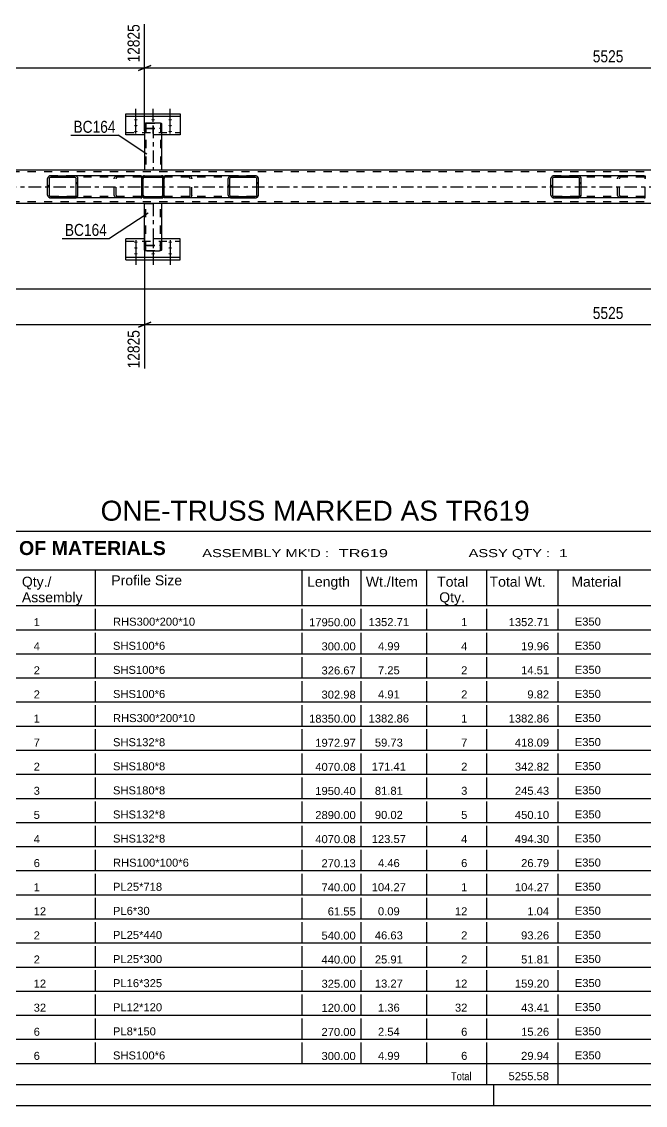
# Model space of a CAD drawing. Header units: millimetres. Extents: x -91 to 750, y -441 to 153.
# Drawn here: x 427.7 to 576.4, y -440.6 to -182 of the extents above; entities that cross this region are included whole.
import ezdxf

# ---------------------------------------------------------------- set-up
doc = ezdxf.new("R2010")
doc.units = ezdxf.units.MM
doc.linetypes.add('DXK_LINE_DOT2', pattern=[3.9198, 1.9599, -1.9599])
doc.linetypes.add('DXK_LINE_DOT3', pattern=[5.9187, 2.979, -0.9799, 0.9799, -0.9799])
doc.styles.add('Arial', font='ARIAL.TTF', dxfattribs={"height": 0.2})
doc.styles.add('Arial Bold', font='ARIALBD.TTF', dxfattribs={"height": 0.2})
doc.styles.add('Arial Narrow', font='ARIALN.TTF', dxfattribs={"height": 0.2})

# ---------------------------------------------------------------- blocks, each defined once
blk = doc.blocks.new('Unknown-761553909-1135')
at = {"color": 5, "linetype": 'Continuous'}
for p, q in [((-85.77, -435.61), (745.23, -435.61)), ((540.23, -440.61), (540.23, -435.61)), ((-90.77, -440.61), (750.23, -440.61))]:
    blk.add_line(p, q, dxfattribs=at)
blk = doc.blocks.new('Unknown-761553909-12420')
at = {"color": 7, "linetype": 'Continuous'}
for p, q in [((413.23, -303.61), (585.23, -303.61)), ((413.23, -312.86), (585.23, -312.86)), ((445.23, -312.86), (445.23, -321.36)), ((494.51, -312.86), (494.51, -321.36)), ((508.51, -312.86), (508.51, -321.36)), ((524.23, -312.86), (524.23, -321.36)), ((538.51, -312.86), (538.51, -321.36)), ((555.51, -312.86), (555.51, -321.36)), ((413.23, -321.36), (585.23, -321.36)), ((445.23, -322.13), (445.23, -327.11)), ((494.51, -322.13), (494.51, -327.11)), ((508.51, -322.13), (508.51, -327.11)), ((524.23, -322.13), (524.23, -327.11)), ((538.51, -322.13), (538.51, -327.11)), ((555.51, -322.13), (555.51, -327.11)), ((413.23, -327.11), (585.23, -327.11)), ((445.23, -327.88), (445.23, -332.86)), ((494.51, -327.88), (494.51, -332.86)), ((508.51, -327.88), (508.51, -332.86)), ((524.23, -327.88), (524.23, -332.86)), ((538.51, -327.88), (538.51, -332.86)), ((555.51, -327.88), (555.51, -332.86)), ((413.23, -332.86), (585.23, -332.86)), ((445.23, -333.63), (445.23, -338.61)), ((494.51, -333.63), (494.51, -338.61)), ((508.51, -333.63), (508.51, -338.61)), ((524.23, -333.63), (524.23, -338.61)), ((538.51, -333.63), (538.51, -338.61)), ((555.51, -333.63), (555.51, -338.61)), ((413.23, -338.61), (585.23, -338.61)), ((445.23, -339.38), (445.23, -344.36)), ((494.51, -339.38), (494.51, -344.36)), ((508.51, -339.38), (508.51, -344.36)), ((524.23, -339.38), (524.23, -344.36)), ((538.51, -339.38), (538.51, -344.36)), ((555.51, -339.38), (555.51, -344.36)), ((413.23, -344.36), (585.23, -344.36)), ((445.23, -345.13), (445.23, -350.11)), ((494.51, -345.13), (494.51, -350.11)), ((508.51, -345.13), (508.51, -350.11)), ((524.23, -345.13), (524.23, -350.11)), ((538.51, -345.13), (538.51, -350.11)), ((555.51, -345.13), (555.51, -350.11)), ((413.23, -350.11), (585.23, -350.11)), ((445.23, -350.88), (445.23, -355.86)), ((494.51, -350.88), (494.51, -355.86)), ((508.51, -350.88), (508.51, -355.86)), ((524.23, -350.88), (524.23, -355.86)), ((538.51, -350.88), (538.51, -355.86)), ((555.51, -350.88), (555.51, -355.86)), ((413.23, -355.86), (585.23, -355.86)), ((445.23, -356.63), (445.23, -361.61)), ((494.51, -356.63), (494.51, -361.61)), ((508.51, -356.63), (508.51, -361.61)), ((524.23, -356.63), (524.23, -361.61)), ((538.51, -356.63), (538.51, -361.61)), ((555.51, -356.63), (555.51, -361.61)), ((413.23, -361.61), (585.23, -361.61)), ((445.23, -362.38), (445.23, -367.36)), ((494.51, -362.38), (494.51, -367.36)), ((508.51, -362.38), (508.51, -367.36)), ((524.23, -362.38), (524.23, -367.36)), ((538.51, -362.38), (538.51, -367.36)), ((555.51, -362.38), (555.51, -367.36)), ((413.23, -367.36), (585.23, -367.36)), ((445.23, -368.13), (445.23, -373.11)), ((494.51, -368.13), (494.51, -373.11)), ((508.51, -368.13), (508.51, -373.11)), ((524.23, -368.13), (524.23, -373.11)), ((538.51, -368.13), (538.51, -373.11)), ((555.51, -368.13), (555.51, -373.11)), ((413.23, -373.11), (585.23, -373.11)), ((445.23, -373.88), (445.23, -378.86)), ((494.51, -373.88), (494.51, -378.86)), ((508.51, -373.88), (508.51, -378.86)), ((524.23, -373.88), (524.23, -378.86)), ((538.51, -373.88), (538.51, -378.86)), ((555.51, -373.88), (555.51, -378.86)), ((413.23, -378.86), (585.23, -378.86)), ((445.23, -379.63), (445.23, -384.61)), ((494.51, -379.63), (494.51, -384.61)), ((508.51, -379.63), (508.51, -384.61)), ((524.23, -379.63), (524.23, -384.61)), ((538.51, -379.63), (538.51, -384.61)), ((555.51, -379.63), (555.51, -384.61)), ((413.23, -384.61), (585.23, -384.61)), ((445.23, -385.38), (445.23, -390.36)), ((494.51, -385.38), (494.51, -390.36)), ((508.51, -385.38), (508.51, -390.36)), ((524.23, -385.38), (524.23, -390.36)), ((538.51, -385.38), (538.51, -390.36)), ((555.51, -385.38), (555.51, -390.36)), ((413.23, -390.36), (585.23, -390.36)), ((445.23, -391.13), (445.23, -396.11)), ((494.51, -391.13), (494.51, -396.11)), ((508.51, -391.13), (508.51, -396.11)), ((524.23, -391.13), (524.23, -396.11)), ((538.51, -391.13), (538.51, -396.11)), ((555.51, -391.13), (555.51, -396.11)), ((413.23, -396.11), (585.23, -396.11)), ((445.23, -396.88), (445.23, -401.86)), ((494.51, -396.88), (494.51, -401.86)), ((508.51, -396.88), (508.51, -401.86)), ((524.23, -396.88), (524.23, -401.86)), ((538.51, -396.88), (538.51, -401.86)), ((555.51, -396.88), (555.51, -401.86)), ((413.23, -401.86), (585.23, -401.86)), ((445.23, -402.63), (445.23, -407.61)), ((494.51, -402.63), (494.51, -407.61)), ((508.51, -402.63), (508.51, -407.61)), ((524.23, -402.63), (524.23, -407.61)), ((538.51, -402.63), (538.51, -407.61)), ((555.51, -402.63), (555.51, -407.61)), ((413.23, -407.61), (585.23, -407.61)), ((445.23, -408.38), (445.23, -413.36)), ((494.51, -408.38), (494.51, -413.36)), ((508.51, -408.38), (508.51, -413.36)), ((524.23, -408.38), (524.23, -413.36)), ((538.51, -408.38), (538.51, -413.36)), ((555.51, -408.38), (555.51, -413.36)), ((413.23, -413.36), (585.23, -413.36)), ((445.23, -414.13), (445.23, -419.11)), ((494.51, -414.13), (494.51, -419.11)), ((508.51, -414.13), (508.51, -419.11)), ((524.23, -414.13), (524.23, -419.11)), ((538.51, -414.13), (538.51, -419.11)), ((555.51, -414.13), (555.51, -419.11)), ((413.23, -419.11), (585.23, -419.11)), ((445.23, -419.88), (445.23, -424.86)), ((494.51, -419.88), (494.51, -424.86)), ((508.51, -419.88), (508.51, -424.86)), ((524.23, -419.88), (524.23, -424.86)), ((538.51, -419.88), (538.51, -424.86)), ((555.51, -419.88), (555.51, -424.86)), ((413.23, -424.86), (585.23, -424.86)), ((445.23, -425.63), (445.23, -430.61)), ((494.51, -425.63), (494.51, -430.61)), ((508.51, -425.63), (508.51, -430.61)), ((524.23, -425.63), (524.23, -430.61)), ((538.51, -425.63), (538.51, -430.61)), ((555.51, -425.63), (555.51, -430.61)), ((413.23, -430.61), (585.23, -430.61)), ((413.23, -430.61), (585.23, -430.61)), ((538.51, -430.61), (538.51, -435.61)), ((555.51, -430.61), (555.51, -435.61)), ((413.23, -435.61), (585.23, -435.61))]:
    blk.add_line(p, q, dxfattribs=at)
at = {"color": 7}
for s, height, style, p in [('BILL OF MATERIALS', 3.3405, 'Arial Bold', (415.38, -309.3)), ('Profile Size', 2.3877, 'Arial', (449.05, -316.53))]:
    blk.add_text(s, height=height, dxfattribs=dict(at, style=style)).set_placement(p)
at = {"color": 7, "linetype": 'Continuous', "style": 'Arial Narrow'}
for s, height, width, p in [("ASSEMBLY MK'D :", 1.9089, 1.6, (470.73, -309.8)), ('TR619', 1.909, 1.794707, (503.23, -309.8)), ('ASSY QTY :', 1.909, 1.6, (534.23, -309.8)), ('1', 1.91, 1.794707, (555.73, -309.8))]:
    blk.add_text(s, height=height, dxfattribs=dict(at, width=width)).set_placement(p)
at = {"color": 7, "linetype": 'Continuous'}
for s, height, style, p in [('Qty./', 2.388, 'Arial', (427.73, -316.86)), ('Length', 2.388, 'Arial', (495.73, -316.86)), ('Wt./Item', 2.388, 'Arial', (509.73, -316.86)), ('Total', 2.388, 'Arial', (526.73, -316.86)), ('Total Wt.', 2.388, 'Arial', (539.23, -316.86)), ('Material', 2.388, 'Arial', (558.73, -316.86)), ('Assembly', 2.388, 'Arial', (427.73, -320.58)), ('Qty.', 2.388, 'Arial', (527.23, -320.58)), ('1', 1.91, 'Arial', (430.54, -326.26)), ('RHS300*200*10', 1.9102, 'Arial', (449.44, -326.16)), ('17950.00', 1.91, 'Arial', (496.2, -326.3)), ('1352.71', 1.91, 'Arial', (510.39, -326.26)), ('1', 1.91, 'Arial', (532.45, -326.26)), ('1352.71', 1.91, 'Arial', (543.78, -326.26)), ('E350', 1.91, 'Arial', (559.54, -326.13)), ('4', 1.91, 'Arial', (430.54, -332.01)), ('SHS100*6', 1.91, 'Arial', (449.44, -331.91)), ('300.00', 1.91, 'Arial', (499.16, -332.05)), ('4.99', 1.91, 'Arial', (512.62, -332.01)), ('4', 1.91, 'Arial', (532.45, -332.01)), ('19.96', 1.91, 'Arial', (546.75, -332.01)), ('E350', 1.91, 'Arial', (559.54, -331.88)), ('2', 1.91, 'Arial', (430.54, -337.76)), ('SHS100*6', 1.91, 'Arial', (449.44, -337.66)), ('326.67', 1.91, 'Arial', (499.16, -337.8)), ('7.25', 1.91, 'Arial', (512.62, -337.76)), ('2', 1.91, 'Arial', (532.45, -337.76)), ('14.51', 1.91, 'Arial', (546.75, -337.76)), ('E350', 1.91, 'Arial', (559.54, -337.63)), ('2', 1.91, 'Arial', (430.54, -343.51)), ('SHS100*6', 1.91, 'Arial', (449.44, -343.41)), ('302.98', 1.91, 'Arial', (499.16, -343.55)), ('4.91', 1.91, 'Arial', (512.62, -343.51)), ('2', 1.91, 'Arial', (532.45, -343.51)), ('9.82', 1.91, 'Arial', (548.23, -343.51)), ('E350', 1.91, 'Arial', (559.54, -343.38)), ('1', 1.91, 'Arial', (430.54, -349.26)), ('RHS300*200*10', 1.9102, 'Arial', (449.44, -349.16)), ('18350.00', 1.91, 'Arial', (496.2, -349.3)), ('1382.86', 1.91, 'Arial', (510.39, -349.26)), ('1', 1.91, 'Arial', (532.45, -349.26)), ('1382.86', 1.91, 'Arial', (543.78, -349.26)), ('E350', 1.91, 'Arial', (559.54, -349.13)), ('7', 1.91, 'Arial', (430.54, -355.01)), ('SHS132*8', 1.91, 'Arial', (449.44, -354.91)), ('1972.97', 1.91, 'Arial', (497.68, -355.05)), ('59.73', 1.91, 'Arial', (511.88, -355.01)), ('7', 1.91, 'Arial', (532.45, -355.01)), ('418.09', 1.91, 'Arial', (545.27, -355.01)), ('E350', 1.91, 'Arial', (559.54, -354.88)), ('2', 1.91, 'Arial', (430.54, -360.76)), ('SHS180*8', 1.91, 'Arial', (449.44, -360.66)), ('4070.08', 1.91, 'Arial', (497.68, -360.8)), ('171.41', 1.91, 'Arial', (511.13, -360.76)), ('2', 1.91, 'Arial', (532.45, -360.76)), ('342.82', 1.91, 'Arial', (545.27, -360.76)), ('E350', 1.91, 'Arial', (559.54, -360.63)), ('3', 1.91, 'Arial', (430.54, -366.51)), ('SHS180*8', 1.91, 'Arial', (449.44, -366.41)), ('81.81', 1.91, 'Arial', (511.88, -366.51)), ('3', 1.91, 'Arial', (532.45, -366.51)), ('245.43', 1.91, 'Arial', (545.27, -366.51)), ('E350', 1.91, 'Arial', (559.54, -366.38)), ('1950.40', 1.91, 'Arial', (497.68, -366.55)), ('5', 1.91, 'Arial', (430.54, -372.26)), ('SHS132*8', 1.91, 'Arial', (449.44, -372.16)), ('2890.00', 1.91, 'Arial', (497.68, -372.3)), ('90.02', 1.91, 'Arial', (511.88, -372.26)), ('5', 1.91, 'Arial', (532.45, -372.26)), ('450.10', 1.91, 'Arial', (545.27, -372.26)), ('E350', 1.91, 'Arial', (559.54, -372.13)), ('4', 1.91, 'Arial', (430.54, -378.01)), ('SHS132*8', 1.91, 'Arial', (449.44, -377.91)), ('4070.08', 1.91, 'Arial', (497.68, -378.05)), ('123.57', 1.91, 'Arial', (511.13, -378.01)), ('4', 1.91, 'Arial', (532.45, -378.01)), ('494.30', 1.91, 'Arial', (545.27, -378.01)), ('E350', 1.91, 'Arial', (559.54, -377.88)), ('6', 1.91, 'Arial', (430.54, -383.76)), ('RHS100*100*6', 1.9102, 'Arial', (449.44, -383.66)), ('270.13', 1.91, 'Arial', (499.16, -383.8)), ('4.46', 1.91, 'Arial', (512.62, -383.76)), ('6', 1.91, 'Arial', (532.45, -383.76)), ('26.79', 1.91, 'Arial', (546.75, -383.76)), ('E350', 1.91, 'Arial', (559.54, -383.63)), ('1', 1.91, 'Arial', (430.54, -389.51)), ('PL25*718', 1.91, 'Arial', (449.44, -389.41)), ('740.00', 1.91, 'Arial', (499.16, -389.55)), ('104.27', 1.91, 'Arial', (511.13, -389.51)), ('1', 1.91, 'Arial', (532.45, -389.51)), ('104.27', 1.91, 'Arial', (545.27, -389.51)), ('E350', 1.91, 'Arial', (559.54, -389.38)), ('12', 1.91, 'Arial', (430.54, -395.26)), ('PL6*30', 1.91, 'Arial', (449.44, -395.16)), ('61.55', 1.91, 'Arial', (500.65, -395.3)), ('0.09', 1.91, 'Arial', (512.62, -395.26)), ('12', 1.91, 'Arial', (530.97, -395.26)), ('1.04', 1.91, 'Arial', (548.23, -395.26)), ('E350', 1.91, 'Arial', (559.54, -395.13)), ('2', 1.91, 'Arial', (430.54, -401.01)), ('PL25*440', 1.91, 'Arial', (449.44, -400.91)), ('540.00', 1.91, 'Arial', (499.16, -401.05)), ('46.63', 1.91, 'Arial', (511.88, -401.01)), ('2', 1.91, 'Arial', (532.45, -401.01)), ('93.26', 1.91, 'Arial', (546.75, -401.01)), ('E350', 1.91, 'Arial', (559.54, -400.88)), ('2', 1.91, 'Arial', (430.54, -406.76)), ('PL25*300', 1.91, 'Arial', (449.44, -406.66)), ('440.00', 1.91, 'Arial', (499.16, -406.8)), ('25.91', 1.91, 'Arial', (511.88, -406.76)), ('2', 1.91, 'Arial', (532.45, -406.76)), ('51.81', 1.91, 'Arial', (546.75, -406.76)), ('E350', 1.91, 'Arial', (559.54, -406.63)), ('12', 1.91, 'Arial', (430.54, -412.51)), ('PL16*325', 1.91, 'Arial', (449.44, -412.41)), ('325.00', 1.91, 'Arial', (499.16, -412.55)), ('13.27', 1.91, 'Arial', (511.88, -412.51)), ('12', 1.91, 'Arial', (530.97, -412.51)), ('159.20', 1.91, 'Arial', (545.27, -412.51)), ('E350', 1.91, 'Arial', (559.54, -412.38)), ('PL12*120', 1.91, 'Arial', (449.44, -418.16)), ('E350', 1.91, 'Arial', (559.54, -418.13)), ('32', 1.91, 'Arial', (430.54, -418.26)), ('120.00', 1.91, 'Arial', (499.16, -418.3)), ('1.36', 1.91, 'Arial', (512.62, -418.26)), ('32', 1.91, 'Arial', (530.97, -418.26)), ('43.41', 1.91, 'Arial', (546.75, -418.26)), ('6', 1.91, 'Arial', (430.54, -424.01)), ('PL8*150', 1.91, 'Arial', (449.44, -423.91)), ('270.00', 1.91, 'Arial', (499.16, -424.05)), ('2.54', 1.91, 'Arial', (512.62, -424.01)), ('6', 1.91, 'Arial', (532.45, -424.01)), ('15.26', 1.91, 'Arial', (546.75, -424.01)), ('E350', 1.91, 'Arial', (559.54, -423.88)), ('6', 1.91, 'Arial', (430.54, -429.76)), ('SHS100*6', 1.91, 'Arial', (449.44, -429.66)), ('300.00', 1.91, 'Arial', (499.16, -429.8)), ('4.99', 1.91, 'Arial', (512.62, -429.76)), ('6', 1.91, 'Arial', (532.45, -429.76)), ('29.94', 1.91, 'Arial', (546.75, -429.76)), ('E350', 1.91, 'Arial', (559.54, -429.63)), ('Total', 1.909, 'Arial Narrow', (530.06, -434.61)), ('5255.58', 1.91, 'Arial', (543.75, -434.61))]:
    blk.add_text(s, height=height, dxfattribs=dict(at, style=style)).set_placement(p)
blk = doc.blocks.new('Unknown-761553909-12421')
at = {"color": 2, "linetype": 'Continuous'}
blk.add_line((439.23, -303.61), (556.73, -303.61), dxfattribs=at)
at = {"color": 7, "style": 'Arial'}
blk.add_text('ONE-TRUSS MARKED AS TR619', height=4.7754, dxfattribs=at).set_placement((446.49, -301.11))
blk = doc.blocks.new('Part-761553909-2229 - 2209')
at = {"linetype": 'Continuous'}
h = blk.add_hatch(dxfattribs=at)
h.set_pattern_fill('', scale=0.7, style=0, pattern_type=0)
h.set_pattern_definition([(45, (461.246, -224.0309), (-1.57154, 1.57154), [])])
h.paths.add_polyline_path([(461, -224.08), (461.25, -224.03), (461.45, -223.89), (461.59, -223.68), (461.64, -223.44), (461.64, -219.44), (461.59, -219.19), (461.45, -218.99), (461.25, -218.85), (461, -218.8), (457, -218.8), (456.76, -218.85), (456.55, -218.99), (456.41, -219.19), (456.36, -219.44), (456.36, -223.44), (456.41, -223.68), (456.55, -223.89), (456.76, -224.03), (457, -224.08)])
h.paths.add_polyline_path([(456.88, -223.74), (456.77, -223.67), (456.71, -223.56), (456.68, -223.44), (456.68, -219.44), (456.71, -219.32), (456.77, -219.21), (456.88, -219.14), (457, -219.12), (461, -219.12), (461.12, -219.14), (461.23, -219.21), (461.3, -219.32), (461.32, -219.44), (461.32, -223.44), (461.3, -223.56), (461.23, -223.67), (461.12, -223.74), (461, -223.76), (457, -223.76)])
at = {"color": 7, "linetype": 'DXK_LINE_DOT2'}
for p, q in [((456.36, -219.44), (456.41, -219.19)), ((456.36, -223.44), (456.36, -219.44)), ((456.71, -219.32), (456.68, -219.44)), ((456.68, -223.44), (456.68, -219.44)), ((456.76, -218.85), (457, -218.8)), ((457, -219.12), (456.88, -219.14)), ((457, -218.8), (461, -218.8)), ((457, -219.12), (461, -219.12)), ((461, -218.8), (461.25, -218.85)), ((461.12, -219.14), (461, -219.12)), ((461.32, -219.44), (461.3, -219.32)), ((461.32, -223.44), (461.32, -219.44)), ((461.59, -219.19), (461.64, -219.44)), ((461.64, -223.44), (461.64, -219.44)), ((456.41, -223.68), (456.36, -223.44)), ((456.68, -223.44), (456.71, -223.56)), ((457, -224.08), (456.76, -224.03)), ((456.88, -223.74), (457, -223.76)), ((457, -223.76), (461, -223.76)), ((457, -224.08), (461, -224.08)), ((461, -223.76), (461.12, -223.74)), ((461.25, -224.03), (461, -224.08)), ((461.3, -223.56), (461.32, -223.44)), ((461.64, -223.44), (461.59, -223.68))]:
    blk.add_line(p, q, dxfattribs=at)
at = {"color": 2, "linetype": 'Continuous'}
for p, q in [((456.41, -219.19), (456.36, -219.44)), ((456.36, -223.44), (456.36, -219.44)), ((456.68, -219.44), (456.71, -219.32)), ((456.68, -223.44), (456.68, -219.44)), ((457, -218.8), (456.76, -218.85)), ((456.88, -219.14), (457, -219.12)), ((457, -218.8), (461, -218.8)), ((457, -219.12), (461, -219.12)), ((461.25, -218.85), (461, -218.8)), ((461, -219.12), (461.12, -219.14)), ((461.3, -219.32), (461.32, -219.44)), ((461.32, -223.44), (461.32, -219.44)), ((461.64, -219.44), (461.59, -219.19)), ((461.64, -223.44), (461.64, -219.44)), ((456.36, -223.44), (456.41, -223.68)), ((456.71, -223.56), (456.68, -223.44)), ((456.76, -224.03), (457, -224.08)), ((457, -223.76), (456.88, -223.74)), ((457, -223.76), (461, -223.76)), ((457, -224.08), (461, -224.08)), ((461.12, -223.74), (461, -223.76)), ((461, -224.08), (461.25, -224.03)), ((461.32, -223.44), (461.3, -223.56)), ((461.59, -223.68), (461.64, -223.44))]:
    blk.add_line(p, q, dxfattribs=at)
at = {"color": 7, "linetype": 'DXK_LINE_DOT2'}
for centre, radius, start, end in [((457, -219.44), 0.64, 112.5, 157.5), ((457, -219.44), 0.32, 112.5, 157.5), ((461, -219.44), 0.32, 22.5, 67.5), ((461, -219.44), 0.64, 22.5, 67.5), ((457, -223.44), 0.64, 202.5, 247.5), ((457, -223.44), 0.32, 202.5, 247.5), ((461, -223.44), 0.32, 292.5, 337.5), ((461, -223.44), 0.64, 292.5, 337.5)]:
    blk.add_arc(centre, radius, start, end, dxfattribs=at)
at = {"color": 2, "linetype": 'Continuous'}
for centre, radius, start, end in [((457, -219.44), 0.64, 112.5, 157.5), ((457, -219.44), 0.32, 112.5, 157.5), ((461, -219.44), 0.32, 22.5, 67.5), ((461, -219.44), 0.64, 22.5, 67.5), ((457, -223.44), 0.64, 202.5, 247.5), ((457, -223.44), 0.32, 202.5, 247.5), ((461, -223.44), 0.32, 292.5, 337.5), ((461, -223.44), 0.64, 292.5, 337.5)]:
    blk.add_arc(centre, radius, start, end, dxfattribs=at)
blk = doc.blocks.new('Bolt-761553909-2219 - 2209')
at = {"linetype": 'Continuous'}
for points in [[(454.9, -234.78), (454.81, -234.78), (454.72, -234.77), (454.64, -234.75), (454.57, -234.73), (454.52, -234.7), (454.48, -234.68), (454.46, -234.65), (454.46, -234.61), (454.48, -234.58), (454.52, -234.55), (454.57, -234.53), (454.64, -234.51), (454.72, -234.49), (454.81, -234.48), (454.9, -234.48), (454.99, -234.48), (455.08, -234.49), (455.16, -234.51), (455.23, -234.53), (455.28, -234.55), (455.32, -234.58), (455.34, -234.61), (455.34, -234.65), (455.32, -234.68), (455.28, -234.7), (455.23, -234.73), (455.16, -234.75), (455.08, -234.77), (454.99, -234.78)], [(463.1, -234.78), (463.01, -234.78), (462.92, -234.77), (462.84, -234.75), (462.77, -234.73), (462.72, -234.7), (462.68, -234.68), (462.66, -234.65), (462.66, -234.61), (462.68, -234.58), (462.72, -234.55), (462.77, -234.53), (462.84, -234.51), (462.92, -234.49), (463.01, -234.48), (463.1, -234.48), (463.19, -234.48), (463.28, -234.49), (463.36, -234.51), (463.43, -234.53), (463.48, -234.55), (463.52, -234.58), (463.54, -234.61), (463.54, -234.65), (463.52, -234.68), (463.48, -234.7), (463.43, -234.73), (463.36, -234.75), (463.28, -234.77), (463.19, -234.78)], [(454.9, -236.18), (454.81, -236.18), (454.72, -236.17), (454.64, -236.15), (454.57, -236.13), (454.52, -236.11), (454.48, -236.08), (454.46, -236.05), (454.46, -236.02), (454.48, -235.99), (454.52, -235.96), (454.57, -235.93), (454.64, -235.91), (454.72, -235.89), (454.81, -235.88), (454.9, -235.88), (454.99, -235.88), (455.08, -235.89), (455.16, -235.91), (455.23, -235.93), (455.28, -235.96), (455.32, -235.99), (455.34, -236.02), (455.34, -236.05), (455.32, -236.08), (455.28, -236.11), (455.23, -236.13), (455.16, -236.15), (455.08, -236.17), (454.99, -236.18)], [(454.9, -237.58), (454.81, -237.58), (454.72, -237.57), (454.64, -237.56), (454.57, -237.53), (454.52, -237.51), (454.48, -237.48), (454.46, -237.45), (454.46, -237.42), (454.48, -237.39), (454.52, -237.36), (454.57, -237.33), (454.64, -237.31), (454.72, -237.3), (454.81, -237.29), (454.9, -237.28), (454.99, -237.29), (455.08, -237.3), (455.16, -237.31), (455.23, -237.33), (455.28, -237.36), (455.32, -237.39), (455.34, -237.42), (455.34, -237.45), (455.32, -237.48), (455.28, -237.51), (455.23, -237.53), (455.16, -237.56), (455.08, -237.57), (454.99, -237.58)], [(459, -237.58), (458.91, -237.58), (458.82, -237.57), (458.74, -237.56), (458.67, -237.53), (458.62, -237.51), (458.58, -237.48), (458.56, -237.45), (458.56, -237.42), (458.58, -237.39), (458.62, -237.36), (458.67, -237.33), (458.74, -237.31), (458.82, -237.3), (458.91, -237.29), (459, -237.28), (459.09, -237.29), (459.18, -237.3), (459.26, -237.31), (459.33, -237.33), (459.38, -237.36), (459.42, -237.39), (459.44, -237.42), (459.44, -237.45), (459.42, -237.48), (459.38, -237.51), (459.33, -237.53), (459.26, -237.56), (459.18, -237.57), (459.09, -237.58)], [(463.1, -236.18), (463.01, -236.18), (462.92, -236.17), (462.84, -236.15), (462.77, -236.13), (462.72, -236.11), (462.68, -236.08), (462.66, -236.05), (462.66, -236.02), (462.68, -235.99), (462.72, -235.96), (462.77, -235.93), (462.84, -235.91), (462.92, -235.89), (463.01, -235.88), (463.1, -235.88), (463.19, -235.88), (463.28, -235.89), (463.36, -235.91), (463.43, -235.93), (463.48, -235.96), (463.52, -235.99), (463.54, -236.02), (463.54, -236.05), (463.52, -236.08), (463.48, -236.11), (463.43, -236.13), (463.36, -236.15), (463.28, -236.17), (463.19, -236.18)], [(463.1, -237.58), (463.01, -237.58), (462.92, -237.57), (462.84, -237.56), (462.77, -237.53), (462.72, -237.51), (462.68, -237.48), (462.66, -237.45), (462.66, -237.42), (462.68, -237.39), (462.72, -237.36), (462.77, -237.33), (462.84, -237.31), (462.92, -237.3), (463.01, -237.29), (463.1, -237.28), (463.19, -237.29), (463.28, -237.3), (463.36, -237.31), (463.43, -237.33), (463.48, -237.36), (463.52, -237.39), (463.54, -237.42), (463.54, -237.45), (463.52, -237.48), (463.48, -237.51), (463.43, -237.53), (463.36, -237.56), (463.28, -237.57), (463.19, -237.58)]]:
    blk.add_hatch(color=1, dxfattribs=at).paths.add_polyline_path(points)
at = {"color": 1, "linetype": 'Continuous'}
for p, q in [((454.9, -234.14), (454.9, -237.26)), ((463.1, -234.14), (463.1, -237.26)), ((454.9, -235.54), (454.9, -238.66)), ((454.9, -236.95), (454.9, -240.07)), ((459, -236.95), (459, -240.07)), ((463.1, -235.54), (463.1, -238.66)), ((463.1, -236.95), (463.1, -240.07))]:
    blk.add_line(p, q, dxfattribs=at)
at = {"color": 1, "linetype": 'DXK_LINE_DOT2'}
blk.add_line((459, -234.14), (459, -237.26), dxfattribs=at)
blk = doc.blocks.new('Bolt-761553909-2211 - 2209')
at = {"linetype": 'Continuous'}
for points in [[(454.9, -205.29), (454.99, -205.3), (455.08, -205.31), (455.16, -205.32), (455.23, -205.34), (455.28, -205.37), (455.32, -205.4), (455.34, -205.43), (455.34, -205.46), (455.32, -205.49), (455.28, -205.52), (455.23, -205.55), (455.16, -205.57), (455.08, -205.58), (454.99, -205.59), (454.9, -205.6), (454.81, -205.59), (454.72, -205.58), (454.64, -205.57), (454.57, -205.55), (454.52, -205.52), (454.48, -205.49), (454.46, -205.46), (454.46, -205.43), (454.48, -205.4), (454.52, -205.37), (454.57, -205.34), (454.64, -205.32), (454.72, -205.31), (454.81, -205.3)], [(454.9, -206.7), (454.99, -206.7), (455.08, -206.71), (455.16, -206.73), (455.23, -206.75), (455.28, -206.77), (455.32, -206.8), (455.34, -206.83), (455.34, -206.86), (455.32, -206.89), (455.28, -206.92), (455.23, -206.95), (455.16, -206.97), (455.08, -206.98), (454.99, -206.99), (454.9, -207), (454.81, -206.99), (454.72, -206.98), (454.64, -206.97), (454.57, -206.95), (454.52, -206.92), (454.48, -206.89), (454.46, -206.86), (454.46, -206.83), (454.48, -206.8), (454.52, -206.77), (454.57, -206.75), (454.64, -206.73), (454.72, -206.71), (454.81, -206.7)], [(459, -205.29), (459.09, -205.3), (459.18, -205.31), (459.26, -205.32), (459.33, -205.34), (459.38, -205.37), (459.42, -205.4), (459.44, -205.43), (459.44, -205.46), (459.42, -205.49), (459.38, -205.52), (459.33, -205.55), (459.26, -205.57), (459.18, -205.58), (459.09, -205.59), (459, -205.6), (458.91, -205.59), (458.82, -205.58), (458.74, -205.57), (458.67, -205.55), (458.62, -205.52), (458.58, -205.49), (458.56, -205.46), (458.56, -205.43), (458.58, -205.4), (458.62, -205.37), (458.67, -205.34), (458.74, -205.32), (458.82, -205.31), (458.91, -205.3)], [(463.1, -205.29), (463.19, -205.3), (463.28, -205.31), (463.36, -205.32), (463.43, -205.34), (463.48, -205.37), (463.52, -205.4), (463.54, -205.43), (463.54, -205.46), (463.52, -205.49), (463.48, -205.52), (463.43, -205.55), (463.36, -205.57), (463.28, -205.58), (463.19, -205.59), (463.1, -205.6), (463.01, -205.59), (462.92, -205.58), (462.84, -205.57), (462.77, -205.55), (462.72, -205.52), (462.68, -205.49), (462.66, -205.46), (462.66, -205.43), (462.68, -205.4), (462.72, -205.37), (462.77, -205.34), (462.84, -205.32), (462.92, -205.31), (463.01, -205.3)], [(463.1, -206.7), (463.19, -206.7), (463.28, -206.71), (463.36, -206.73), (463.43, -206.75), (463.48, -206.77), (463.52, -206.8), (463.54, -206.83), (463.54, -206.86), (463.52, -206.89), (463.48, -206.92), (463.43, -206.95), (463.36, -206.97), (463.28, -206.98), (463.19, -206.99), (463.1, -207), (463.01, -206.99), (462.92, -206.98), (462.84, -206.97), (462.77, -206.95), (462.72, -206.92), (462.68, -206.89), (462.66, -206.86), (462.66, -206.83), (462.68, -206.8), (462.72, -206.77), (462.77, -206.75), (462.84, -206.73), (462.92, -206.71), (463.01, -206.7)], [(454.9, -208.1), (454.99, -208.1), (455.08, -208.11), (455.16, -208.13), (455.23, -208.15), (455.28, -208.17), (455.32, -208.2), (455.34, -208.23), (455.34, -208.27), (455.32, -208.3), (455.28, -208.32), (455.23, -208.35), (455.16, -208.37), (455.08, -208.39), (454.99, -208.4), (454.9, -208.4), (454.81, -208.4), (454.72, -208.39), (454.64, -208.37), (454.57, -208.35), (454.52, -208.32), (454.48, -208.3), (454.46, -208.27), (454.46, -208.23), (454.48, -208.2), (454.52, -208.17), (454.57, -208.15), (454.64, -208.13), (454.72, -208.11), (454.81, -208.1)], [(463.1, -208.1), (463.19, -208.1), (463.28, -208.11), (463.36, -208.13), (463.43, -208.15), (463.48, -208.17), (463.52, -208.2), (463.54, -208.23), (463.54, -208.27), (463.52, -208.3), (463.48, -208.32), (463.43, -208.35), (463.36, -208.37), (463.28, -208.39), (463.19, -208.4), (463.1, -208.4), (463.01, -208.4), (462.92, -208.39), (462.84, -208.37), (462.77, -208.35), (462.72, -208.32), (462.68, -208.3), (462.66, -208.27), (462.66, -208.23), (462.68, -208.2), (462.72, -208.17), (462.77, -208.15), (462.84, -208.13), (462.92, -208.11), (463.01, -208.1)]]:
    blk.add_hatch(color=1, dxfattribs=at).paths.add_polyline_path(points)
at = {"color": 1, "linetype": 'Continuous'}
for p, q in [((454.9, -205.93), (454.9, -202.81)), ((454.9, -207.34), (454.9, -204.22)), ((459, -205.93), (459, -202.81)), ((463.1, -205.93), (463.1, -202.81)), ((463.1, -207.34), (463.1, -204.22)), ((454.9, -208.74), (454.9, -205.62)), ((463.1, -208.74), (463.1, -205.62))]:
    blk.add_line(p, q, dxfattribs=at)
at = {"color": 1, "linetype": 'DXK_LINE_DOT2'}
blk.add_line((459, -208.74), (459, -205.62), dxfattribs=at)
blk = doc.blocks.new('Part-761553909-2233 - 2209')
at = {"linetype": 'Continuous'}
h = blk.add_hatch(dxfattribs=at)
h.set_pattern_fill('', scale=0.7, style=0, pattern_type=0)
h.set_pattern_definition([(45, (440.5544, -224.0309), (-1.57154, 1.57154), [])])
h.paths.add_polyline_path([(440.22, -224.08), (440.55, -224.03), (440.84, -223.89), (441.03, -223.68), (441.1, -223.44), (441.1, -219.44), (441.03, -219.19), (440.84, -218.99), (440.55, -218.85), (440.22, -218.8), (434.73, -218.8), (434.39, -218.85), (434.11, -218.99), (433.92, -219.19), (433.85, -219.44), (433.85, -223.44), (433.92, -223.68), (434.11, -223.89), (434.39, -224.03), (434.73, -224.08)])
h.paths.add_polyline_path([(434.56, -223.74), (434.42, -223.67), (434.32, -223.56), (434.29, -223.44), (434.29, -219.44), (434.32, -219.32), (434.42, -219.21), (434.56, -219.14), (434.73, -219.12), (440.22, -219.12), (440.39, -219.14), (440.53, -219.21), (440.62, -219.32), (440.66, -219.44), (440.66, -223.44), (440.62, -223.56), (440.53, -223.67), (440.39, -223.74), (440.22, -223.76), (434.73, -223.76)])
at = {"color": 2, "linetype": 'Continuous'}
for p, q in [((433.92, -219.19), (433.85, -219.44)), ((433.85, -223.44), (433.85, -219.44)), ((434.29, -219.44), (434.32, -219.32)), ((434.29, -223.44), (434.29, -219.44)), ((434.73, -218.8), (434.39, -218.85)), ((434.56, -219.14), (434.73, -219.12)), ((434.73, -218.8), (440.22, -218.8)), ((434.73, -219.12), (440.22, -219.12)), ((456.1, -218.8), (440.22, -218.8)), ((440.55, -218.85), (440.22, -218.8)), ((440.22, -219.12), (440.39, -219.14)), ((440.62, -219.32), (440.66, -219.44)), ((440.66, -223.44), (440.66, -219.44)), ((441.1, -219.44), (441.03, -219.19)), ((441.1, -223.44), (441.1, -219.44)), ((456.1, -218.8), (456.36, -218.84)), ((456.36, -218.84), (456.36, -218.85)), ((456.36, -218.85), (456.36, -218.99)), ((456.36, -218.99), (456.36, -219.44)), ((433.85, -223.44), (433.92, -223.68)), ((434.32, -223.56), (434.29, -223.44)), ((434.39, -224.03), (434.73, -224.08)), ((434.73, -223.76), (434.56, -223.74)), ((434.73, -223.76), (440.22, -223.76)), ((434.73, -224.08), (440.22, -224.08)), ((440.39, -223.74), (440.22, -223.76)), ((440.22, -224.08), (440.55, -224.03)), ((456.1, -224.08), (440.22, -224.08)), ((440.66, -223.44), (440.62, -223.56)), ((441.03, -223.68), (441.1, -223.44)), ((456.1, -224.08), (456.36, -224.04)), ((456.36, -224.04), (456.36, -223.44))]:
    blk.add_line(p, q, dxfattribs=at)
at = {"color": 7, "linetype": 'DXK_LINE_DOT2'}
for p, q in [((440.22, -218.8), (434.73, -218.8)), ((456.1, -219.12), (434.73, -219.12)), ((449.73, -219.44), (449.8, -219.19)), ((449.73, -223.44), (449.73, -219.44)), ((450.21, -219.32), (450.17, -219.44)), ((450.17, -223.44), (450.17, -219.44)), ((450.28, -218.85), (450.61, -218.8)), ((450.61, -219.12), (450.44, -219.14)), ((456.27, -219.14), (456.1, -219.12)), ((456.36, -219.19), (456.27, -219.14)), ((456.36, -218.84), (456.36, -218.84)), ((456.36, -218.99), (456.36, -219.19)), ((456.36, -223.44), (456.36, -219.19)), ((456.1, -223.76), (434.73, -223.76)), ((440.22, -224.08), (434.73, -224.08)), ((449.8, -223.68), (449.73, -223.44)), ((450.17, -223.44), (450.21, -223.56)), ((450.61, -224.08), (450.28, -224.03)), ((450.44, -223.74), (450.61, -223.76)), ((456.1, -223.76), (456.27, -223.74)), ((456.27, -223.74), (456.36, -223.69))]:
    blk.add_line(p, q, dxfattribs=at)
at = {"color": 2, "linetype": 'Continuous'}
for centre, radius, start, end in [((434.59, -219.62), 0.802, 104.5547, 147.5895), ((434.66, -219.53), 0.401, 104.5547, 147.5895), ((440.29, -219.53), 0.401, 32.4105, 75.4453), ((440.35, -219.62), 0.802, 32.4105, 75.4453), ((434.59, -223.25), 0.802, 212.4105, 255.4453), ((434.66, -223.35), 0.401, 212.4105, 255.4453), ((440.29, -223.35), 0.401, 284.5547, 327.5895), ((440.35, -223.25), 0.802, 284.5547, 327.5895)]:
    blk.add_arc(centre, radius, start, end, dxfattribs=at)
at = {"color": 7, "linetype": 'DXK_LINE_DOT2'}
for centre, radius, start, end in [((450.48, -219.62), 0.802, 104.5547, 147.5895), ((450.55, -219.53), 0.401, 104.5547, 147.5895), ((450.48, -223.25), 0.802, 212.4105, 255.4453), ((450.55, -223.35), 0.401, 212.4105, 255.4453)]:
    blk.add_arc(centre, radius, start, end, dxfattribs=at)
blk = doc.blocks.new('Part-761553909-2234 - 2209')
at = {"linetype": 'Continuous'}
h = blk.add_hatch(dxfattribs=at)
h.set_pattern_fill('', scale=0.7, style=0, pattern_type=0)
h.set_pattern_definition([(45, (560.5543, -224.0309), (-1.57154, 1.57154), [])])
h.paths.add_polyline_path([(560.22, -224.08), (560.55, -224.03), (560.84, -223.89), (561.03, -223.68), (561.1, -223.44), (561.1, -219.44), (561.03, -219.19), (560.84, -218.99), (560.55, -218.85), (560.22, -218.8), (554.73, -218.8), (554.39, -218.85), (554.11, -218.99), (553.92, -219.19), (553.85, -219.44), (553.85, -223.44), (553.92, -223.68), (554.11, -223.89), (554.39, -224.03), (554.73, -224.08)])
h.paths.add_polyline_path([(554.56, -223.74), (554.42, -223.67), (554.32, -223.56), (554.29, -223.44), (554.29, -219.44), (554.32, -219.32), (554.42, -219.21), (554.56, -219.14), (554.73, -219.12), (560.22, -219.12), (560.39, -219.14), (560.53, -219.21), (560.62, -219.32), (560.66, -219.44), (560.66, -223.44), (560.62, -223.56), (560.53, -223.67), (560.39, -223.74), (560.22, -223.76), (554.73, -223.76)])
at = {"color": 2, "linetype": 'Continuous'}
for p, q in [((553.92, -219.19), (553.85, -219.44)), ((553.85, -223.44), (553.85, -219.44)), ((554.29, -219.44), (554.32, -219.32)), ((554.29, -223.44), (554.29, -219.44)), ((554.73, -218.8), (554.39, -218.85)), ((554.56, -219.14), (554.73, -219.12)), ((554.73, -218.8), (560.22, -218.8)), ((554.73, -219.12), (560.22, -219.12)), ((576.1, -218.8), (560.22, -218.8)), ((560.55, -218.85), (560.22, -218.8)), ((560.22, -219.12), (560.39, -219.14)), ((560.62, -219.32), (560.66, -219.44)), ((560.66, -223.44), (560.66, -219.44)), ((561.1, -219.44), (561.03, -219.19)), ((561.1, -223.44), (561.1, -219.44)), ((576.1, -218.8), (576.36, -218.84)), ((576.36, -218.84), (576.36, -218.85)), ((576.36, -218.85), (576.36, -218.99)), ((576.36, -218.99), (576.36, -219.44)), ((553.85, -223.44), (553.92, -223.68)), ((554.32, -223.56), (554.29, -223.44)), ((554.39, -224.03), (554.73, -224.08)), ((554.73, -223.76), (554.56, -223.74)), ((554.73, -223.76), (560.22, -223.76)), ((554.73, -224.08), (560.22, -224.08)), ((560.39, -223.74), (560.22, -223.76)), ((560.22, -224.08), (560.55, -224.03)), ((576.1, -224.08), (560.22, -224.08)), ((560.66, -223.44), (560.62, -223.56)), ((561.03, -223.68), (561.1, -223.44)), ((576.1, -224.08), (576.36, -224.04)), ((576.36, -224.04), (576.36, -223.44))]:
    blk.add_line(p, q, dxfattribs=at)
at = {"color": 7, "linetype": 'DXK_LINE_DOT2'}
for p, q in [((560.22, -218.8), (554.73, -218.8)), ((576.1, -219.12), (554.73, -219.12)), ((569.73, -219.44), (569.8, -219.19)), ((569.73, -223.44), (569.73, -219.44)), ((570.21, -219.32), (570.17, -219.44)), ((570.17, -223.44), (570.17, -219.44)), ((570.28, -218.85), (570.61, -218.8)), ((570.61, -219.12), (570.44, -219.14)), ((576.27, -219.14), (576.1, -219.12)), ((576.36, -219.19), (576.27, -219.14)), ((576.36, -218.84), (576.36, -218.84)), ((576.36, -218.99), (576.36, -219.19)), ((576.36, -223.44), (576.36, -219.19)), ((576.1, -223.76), (554.73, -223.76)), ((560.22, -224.08), (554.73, -224.08)), ((569.8, -223.68), (569.73, -223.44)), ((570.17, -223.44), (570.21, -223.56)), ((570.61, -224.08), (570.28, -224.03)), ((570.44, -223.74), (570.61, -223.76)), ((576.1, -223.76), (576.27, -223.74)), ((576.27, -223.74), (576.36, -223.69))]:
    blk.add_line(p, q, dxfattribs=at)
at = {"color": 2, "linetype": 'Continuous'}
for centre, radius, start, end in [((554.59, -219.62), 0.802, 104.5547, 147.5896), ((554.66, -219.53), 0.401, 104.5547, 147.5896), ((560.29, -219.53), 0.401, 32.4104, 75.4453), ((560.35, -219.62), 0.802, 32.4104, 75.4453), ((554.59, -223.25), 0.802, 212.4104, 255.4453), ((554.66, -223.35), 0.401, 212.4104, 255.4453), ((560.29, -223.35), 0.401, 284.5547, 327.5896), ((560.35, -223.25), 0.802, 284.5547, 327.5896)]:
    blk.add_arc(centre, radius, start, end, dxfattribs=at)
at = {"color": 7, "linetype": 'DXK_LINE_DOT2'}
for centre, radius, start, end in [((570.48, -219.62), 0.802, 104.5547, 147.5896), ((570.55, -219.53), 0.401, 104.5547, 147.5896), ((570.48, -223.25), 0.802, 212.4104, 255.4453), ((570.55, -223.35), 0.401, 212.4104, 255.4453)]:
    blk.add_arc(centre, radius, start, end, dxfattribs=at)
blk = doc.blocks.new('Part-761553909-2263 - 2209')
at = {"color": 2, "linetype": 'Continuous'}
for p, q in [((452.5, -209.07), (452.5, -204.02)), ((452.5, -204.02), (465.5, -204.02)), ((465.5, -204.02), (465.5, -209.07)), ((465.5, -204.62), (452.5, -204.62)), ((457, -209.07), (452.5, -209.07)), ((465.5, -209.07), (461, -209.07))]:
    blk.add_line(p, q, dxfattribs=at)
at = {"color": 7, "linetype": 'DXK_LINE_DOT2'}
for p, q in [((452.5, -208.47), (465.5, -208.47)), ((461, -209.07), (457, -209.07))]:
    blk.add_line(p, q, dxfattribs=at)
blk = doc.blocks.new('Part-761553909-2264 - 2209')
at = {"color": 2, "linetype": 'Continuous'}
for p, q in [((452.5, -238.86), (452.5, -233.81)), ((457, -233.81), (452.5, -233.81)), ((465.5, -233.81), (461, -233.81)), ((465.5, -238.86), (465.5, -233.81)), ((452.5, -238.26), (465.5, -238.26)), ((452.5, -238.86), (465.5, -238.86))]:
    blk.add_line(p, q, dxfattribs=at)
at = {"color": 7, "linetype": 'DXK_LINE_DOT2'}
for p, q in [((452.5, -234.41), (465.5, -234.41)), ((461, -233.81), (457, -233.81))]:
    blk.add_line(p, q, dxfattribs=at)
blk = doc.blocks.new('Part-761553909-2286 - 2209')
at = {"color": 2, "linetype": 'Continuous'}
for p, q in [((457, -236.55), (457, -225.44)), ((461, -225.44), (461, -236.55)), ((457.04, -236.61), (457, -236.55)), ((457.14, -236.67), (457.04, -236.61)), ((457.3, -236.7), (457.14, -236.67)), ((457.48, -236.72), (457.3, -236.7)), ((457.48, -236.72), (460.52, -236.72)), ((460.7, -236.7), (460.52, -236.72)), ((460.86, -236.67), (460.7, -236.7)), ((460.96, -236.61), (460.86, -236.67)), ((461, -236.55), (460.96, -236.61))]:
    blk.add_line(p, q, dxfattribs=at)
at = {"color": 7, "linetype": 'DXK_LINE_DOT2'}
for p, q in [((457, -225.44), (461, -225.44)), ((457.24, -236.55), (457.24, -225.44)), ((460.76, -236.55), (460.76, -225.44)), ((457, -235.51), (457.04, -235.45)), ((457.04, -235.45), (457.14, -235.4)), ((457.14, -235.4), (457.3, -235.36)), ((457.26, -235.48), (457.24, -235.51)), ((457.24, -236.55), (457.26, -236.58)), ((457.31, -235.45), (457.26, -235.48)), ((457.26, -236.58), (457.31, -236.61)), ((457.3, -235.36), (457.48, -235.35)), ((457.39, -235.44), (457.31, -235.45)), ((457.31, -236.61), (457.39, -236.63)), ((457.48, -235.43), (457.39, -235.44)), ((457.39, -236.63), (457.48, -236.63)), ((457.48, -235.35), (460.52, -235.35)), ((457.48, -235.43), (460.52, -235.43)), ((457.48, -236.63), (460.52, -236.63)), ((460.52, -235.35), (460.7, -235.36)), ((460.61, -235.44), (460.52, -235.43)), ((460.52, -236.63), (460.61, -236.63)), ((460.69, -235.45), (460.61, -235.44)), ((460.61, -236.63), (460.69, -236.61)), ((460.74, -235.48), (460.69, -235.45)), ((460.69, -236.61), (460.74, -236.58)), ((460.7, -235.36), (460.86, -235.4)), ((460.76, -235.51), (460.74, -235.48)), ((460.74, -236.58), (460.76, -236.55)), ((460.86, -235.4), (460.96, -235.45)), ((460.96, -235.45), (461, -235.51))]:
    blk.add_line(p, q, dxfattribs=at)
at = {"color": 7, "linetype": 'DXK_LINE_DOT3'}
blk.add_line((459, -225.44), (459, -236.03), dxfattribs=at)
blk = doc.blocks.new('Part-761553909-2323 - 2209')
at = {"color": 2, "linetype": 'Continuous'}
for p, q in [((457, -206.33), (457.04, -206.26)), ((457, -206.33), (457, -217.44)), ((457.04, -206.26), (457.14, -206.21)), ((457.14, -206.21), (457.3, -206.18)), ((457.3, -206.18), (457.48, -206.16)), ((457.48, -206.16), (460.52, -206.16)), ((460.52, -206.16), (460.7, -206.18)), ((460.7, -206.18), (460.86, -206.21)), ((460.86, -206.21), (460.96, -206.26)), ((460.96, -206.26), (461, -206.33)), ((461, -206.33), (461, -217.44))]:
    blk.add_line(p, q, dxfattribs=at)
at = {"color": 7, "linetype": 'DXK_LINE_DOT2'}
for p, q in [((457.26, -206.3), (457.24, -206.33)), ((457.24, -206.33), (457.24, -217.44)), ((457.31, -206.27), (457.26, -206.3)), ((457.39, -206.25), (457.31, -206.27)), ((457.48, -206.25), (457.39, -206.25)), ((457.48, -206.25), (460.52, -206.25)), ((460.61, -206.25), (460.52, -206.25)), ((460.69, -206.27), (460.61, -206.25)), ((460.74, -206.3), (460.69, -206.27)), ((460.76, -206.33), (460.74, -206.3)), ((460.76, -206.33), (460.76, -217.44)), ((457.04, -207.43), (457, -207.37)), ((457.14, -207.48), (457.04, -207.43)), ((457.3, -207.52), (457.14, -207.48)), ((457.24, -207.37), (457.26, -207.4)), ((457.26, -207.4), (457.31, -207.43)), ((457.48, -207.53), (457.3, -207.52)), ((457.31, -207.43), (457.39, -207.44)), ((457.39, -207.44), (457.48, -207.45)), ((457.48, -207.45), (460.52, -207.45)), ((457.48, -207.53), (460.52, -207.53)), ((460.52, -207.45), (460.61, -207.44)), ((460.7, -207.52), (460.52, -207.53)), ((460.61, -207.44), (460.69, -207.43)), ((460.69, -207.43), (460.7, -207.42)), ((460.7, -207.42), (460.74, -207.4)), ((460.86, -207.48), (460.7, -207.52)), ((460.74, -207.4), (460.76, -207.37)), ((460.96, -207.43), (460.86, -207.48)), ((461, -207.37), (460.96, -207.43)), ((461, -217.44), (457, -217.44))]:
    blk.add_line(p, q, dxfattribs=at)
at = {"color": 7, "linetype": 'DXK_LINE_DOT3'}
blk.add_line((459, -206.85), (459, -217.44), dxfattribs=at)
blk = doc.blocks.new('Part-761553909-2334 - 2209')
at = {"linetype": 'Continuous'}
h = blk.add_hatch(dxfattribs=at)
h.set_pattern_fill('', scale=0.7, style=0, pattern_type=0)
h.set_pattern_definition([(45, (483.611, -224.0309), (-1.57154, 1.57154), [])])
h.paths.add_polyline_path([(483.27, -224.08), (483.61, -224.03), (483.9, -223.89), (484.09, -223.68), (484.15, -223.44), (484.15, -219.44), (484.09, -219.19), (483.9, -218.99), (483.61, -218.85), (483.27, -218.8), (477.78, -218.8), (477.45, -218.85), (477.16, -218.99), (476.97, -219.19), (476.91, -219.44), (476.91, -223.44), (476.97, -223.68), (477.16, -223.89), (477.45, -224.03), (477.78, -224.08)])
h.paths.add_polyline_path([(477.62, -223.74), (477.47, -223.67), (477.38, -223.56), (477.34, -223.44), (477.34, -219.44), (477.38, -219.32), (477.47, -219.21), (477.62, -219.14), (477.78, -219.12), (483.27, -219.12), (483.44, -219.14), (483.59, -219.21), (483.68, -219.32), (483.71, -219.44), (483.71, -223.44), (483.68, -223.56), (483.59, -223.67), (483.44, -223.74), (483.27, -223.76), (477.78, -223.76)])
at = {"color": 2, "linetype": 'Continuous'}
for p, q in [((461.64, -218.84), (461.9, -218.8)), ((461.64, -218.84), (461.64, -219.44)), ((477.78, -218.8), (461.9, -218.8)), ((476.97, -219.19), (476.91, -219.44)), ((476.91, -223.44), (476.91, -219.44)), ((477.34, -219.44), (477.38, -219.32)), ((477.34, -223.44), (477.34, -219.44)), ((477.78, -218.8), (477.45, -218.85)), ((477.62, -219.14), (477.78, -219.12)), ((477.78, -218.8), (483.27, -218.8)), ((477.78, -219.12), (483.27, -219.12)), ((483.61, -218.85), (483.27, -218.8)), ((483.27, -219.12), (483.44, -219.14)), ((483.68, -219.32), (483.71, -219.44)), ((483.71, -223.44), (483.71, -219.44)), ((484.15, -219.44), (484.09, -219.19)), ((484.15, -223.44), (484.15, -219.44)), ((461.64, -224.03), (461.64, -223.44)), ((461.64, -224.04), (461.64, -224.03)), ((461.9, -224.08), (461.64, -224.04)), ((477.78, -224.08), (461.9, -224.08)), ((476.91, -223.44), (476.97, -223.68)), ((477.38, -223.56), (477.34, -223.44)), ((477.45, -224.03), (477.78, -224.08)), ((477.78, -223.76), (477.62, -223.74)), ((477.78, -223.76), (483.27, -223.76)), ((477.78, -224.08), (483.27, -224.08)), ((483.44, -223.74), (483.27, -223.76)), ((483.27, -224.08), (483.61, -224.03)), ((483.71, -223.44), (483.68, -223.56)), ((484.09, -223.68), (484.15, -223.44))]:
    blk.add_line(p, q, dxfattribs=at)
at = {"color": 7, "linetype": 'DXK_LINE_DOT2'}
for p, q in [((461.64, -218.84), (461.64, -219.19)), ((461.73, -219.14), (461.64, -219.19)), ((461.64, -223.89), (461.64, -219.44)), ((461.9, -219.12), (461.73, -219.14)), ((483.27, -219.12), (461.9, -219.12)), ((467.39, -218.8), (467.73, -218.85)), ((467.56, -219.14), (467.39, -219.12)), ((467.83, -219.44), (467.79, -219.32)), ((467.83, -223.44), (467.83, -219.44)), ((468.2, -219.19), (468.27, -219.44)), ((468.27, -223.44), (468.27, -219.44)), ((483.27, -218.8), (477.78, -218.8)), ((461.64, -223.69), (461.73, -223.74)), ((461.73, -223.74), (461.9, -223.76)), ((483.27, -223.76), (461.9, -223.76)), ((467.39, -223.76), (467.56, -223.74)), ((467.73, -224.03), (467.39, -224.08)), ((467.79, -223.56), (467.83, -223.44)), ((468.27, -223.44), (468.2, -223.68)), ((483.27, -224.08), (477.78, -224.08))]:
    blk.add_line(p, q, dxfattribs=at)
for centre, radius, start, end in [((467.46, -219.53), 0.401, 32.4104, 75.4453), ((467.52, -219.62), 0.802, 32.4104, 75.4453), ((467.46, -223.35), 0.401, 284.5547, 327.5896), ((467.52, -223.25), 0.802, 284.5547, 327.5896)]:
    blk.add_arc(centre, radius, start, end, dxfattribs=at)
at = {"color": 2, "linetype": 'Continuous'}
for centre, radius, start, end in [((477.65, -219.62), 0.802, 104.5547, 147.5896), ((477.72, -219.53), 0.401, 104.5547, 147.5896), ((483.34, -219.53), 0.401, 32.4104, 75.4453), ((483.41, -219.62), 0.802, 32.4104, 75.4453), ((477.65, -223.25), 0.802, 212.4104, 255.4453), ((477.72, -223.35), 0.401, 212.4104, 255.4453), ((483.34, -223.35), 0.401, 284.5547, 327.5896), ((483.41, -223.25), 0.802, 284.5547, 327.5896)]:
    blk.add_arc(centre, radius, start, end, dxfattribs=at)
blk = doc.blocks.new('Part-761553909-2440 - 2209')
at = {"color": 7, "linetype": 'DXK_LINE_DOT2'}
for p, q in [((678, -217.84), (-56, -217.84)), ((678, -225.04), (-56, -225.04))]:
    blk.add_line(p, q, dxfattribs=at)
at = {"color": 2, "linetype": 'Continuous'}
for p, q in [((673.2, -217.44), (-51.2, -217.44)), ((673.2, -225.44), (-51.2, -225.44))]:
    blk.add_line(p, q, dxfattribs=at)
at = {"color": 7, "linetype": 'DXK_LINE_DOT3'}
blk.add_line((-56, -221.44), (678, -221.44), dxfattribs=at)
blk = doc.blocks.new('StraightDimension-761553909-2512 - 2209')
at = {"color": 7, "linetype": 'Continuous'}
for p, q in [((457, -232), (457, -264.76)), ((458.5, -253.72), (455.5, -254.92)), ((457, -254.32), (678, -254.32))]:
    blk.add_line(p, q, dxfattribs=at)
at = {"color": 0}
blk.add_wipeout([(571.76, -253.57), (571.76, -249.37), (563.24, -249.37), (563.24, -253.57)], dxfattribs=at)
at = {"color": 3, "style": 'Arial Narrow'}
blk.add_text('5525', height=2.863, dxfattribs=at).set_placement((563.84, -252.97))
blk = doc.blocks.new('StraightDimension-761553909-2522 - 2209')
at = {"color": 7, "linetype": 'Continuous'}
for p, q in [((457, -232), (457, -264.76)), ((217, -254.32), (457, -254.32)), ((455.5, -254.92), (458.5, -253.72))]:
    blk.add_line(p, q, dxfattribs=at)
at = {"color": 0, "linetype": 'Continuous'}
blk.add_wipeout([(456.4, -255.02), (452.2, -255.02), (452.2, -265.36), (456.4, -265.36)], dxfattribs=at)
at = {"color": 3, "linetype": 'Continuous', "style": 'Arial Narrow'}
blk.add_text('12825', height=2.863, rotation=90.0002, dxfattribs=at).set_placement((455.8, -264.76))
blk = doc.blocks.new('StraightDimension-761553909-2814 - 2209')
at = {"color": 7, "linetype": 'Continuous'}
for p, q in [((457, -208.07), (457, -182.63)), ((217, -193.07), (457, -193.07)), ((455.5, -193.67), (458.5, -192.47))]:
    blk.add_line(p, q, dxfattribs=at)
at = {"color": 0, "linetype": 'Continuous'}
blk.add_wipeout([(456.4, -182.03), (452.2, -182.03), (452.2, -192.37), (456.4, -192.37)], dxfattribs=at)
at = {"color": 3, "linetype": 'Continuous', "style": 'Arial Narrow'}
blk.add_text('12825', height=2.863, rotation=90.0002, dxfattribs=at).set_placement((455.8, -191.77))
blk = doc.blocks.new('StraightDimension-761553909-2820 - 2209')
at = {"color": 7, "linetype": 'Continuous'}
for p, q in [((457, -208.07), (457, -182.63)), ((458.5, -192.47), (455.5, -193.67)), ((457, -193.07), (678, -193.07))]:
    blk.add_line(p, q, dxfattribs=at)
at = {"color": 0}
blk.add_wipeout([(571.76, -192.32), (571.76, -188.12), (563.24, -188.12), (563.24, -192.32)], dxfattribs=at)
at = {"color": 3, "style": 'Arial Narrow'}
blk.add_text('5525', height=2.863, dxfattribs=at).set_placement((563.84, -191.72))
blk = doc.blocks.new('StraightDimension-761553909-7076 - 2209')
at = {"color": 7, "linetype": 'Continuous'}
blk.add_line((-56, -245.79), (678, -245.79), dxfattribs=at)
blk = doc.blocks.new('Mark-761553909-2282 - 2209')
at = {"color": 0}
blk.add_wipeout([(448, -233.15), (448, -230.15), (437.96, -230.15), (437.96, -233.15)], dxfattribs=at)
blk.add_wipeout([(448, -233.15), (448, -230.15), (437.96, -230.15), (437.96, -233.15)], dxfattribs=at)
at = {"color": 30, "linetype": 'Continuous'}
for p in [(457.81, -227.71), (437.36, -233.75)]:
    blk.add_line(p, (448.6, -233.75), dxfattribs=at)
at = {"color": 3, "style": 'Arial Narrow'}
blk.add_text('BC164', height=2.863, dxfattribs=at).set_placement((437.96, -233.15))
blk = doc.blocks.new('Mark-761553909-2319 - 2209')
at = {"color": 0}
blk.add_wipeout([(450.07, -208.54), (450.07, -205.54), (440.02, -205.54), (440.02, -208.54)], dxfattribs=at)
blk.add_wipeout([(450.07, -208.54), (450.07, -205.54), (440.02, -205.54), (440.02, -208.54)], dxfattribs=at)
at = {"color": 30, "linetype": 'Continuous'}
for p in [(439.42, -209.14), (457.55, -213.64)]:
    blk.add_line(p, (450.67, -209.14), dxfattribs=at)
at = {"color": 3, "style": 'Arial Narrow'}
blk.add_text('BC164', height=2.863, dxfattribs=at).set_placement((440.02, -208.54))

msp = doc.modelspace()

# ---------------------------------------------------------------- block references
for name in ['Unknown-761553909-1135', 'Part-761553909-2263 - 2209', 'Bolt-761553909-2211 - 2209', 'Part-761553909-2323 - 2209', 'Part-761553909-2440 - 2209', 'Part-761553909-2233 - 2209', 'Part-761553909-2229 - 2209', 'Part-761553909-2334 - 2209', 'Part-761553909-2234 - 2209', 'Part-761553909-2286 - 2209', 'Part-761553909-2264 - 2209', 'Bolt-761553909-2219 - 2209', 'Unknown-761553909-12421', 'Unknown-761553909-12420']:
    msp.add_blockref(name, (0, 0))

# ---------------------------------------------------------------- next in the draw order: block references
for name in ['StraightDimension-761553909-2814 - 2209', 'StraightDimension-761553909-2512 - 2209']:
    msp.add_blockref(name, (0, 0))

# ---------------------------------------------------------------- next in the draw order: block references
for name in ['StraightDimension-761553909-2820 - 2209', 'StraightDimension-761553909-2522 - 2209']:
    msp.add_blockref(name, (0, 0))

# ---------------------------------------------------------------- next in the draw order: block references
msp.add_blockref('StraightDimension-761553909-7076 - 2209', (0, 0))

# ---------------------------------------------------------------- next in the draw order: block references
for name in ['Mark-761553909-2319 - 2209', 'Mark-761553909-2282 - 2209']:
    msp.add_blockref(name, (0, 0))

doc.saveas('drawing.dxf')
